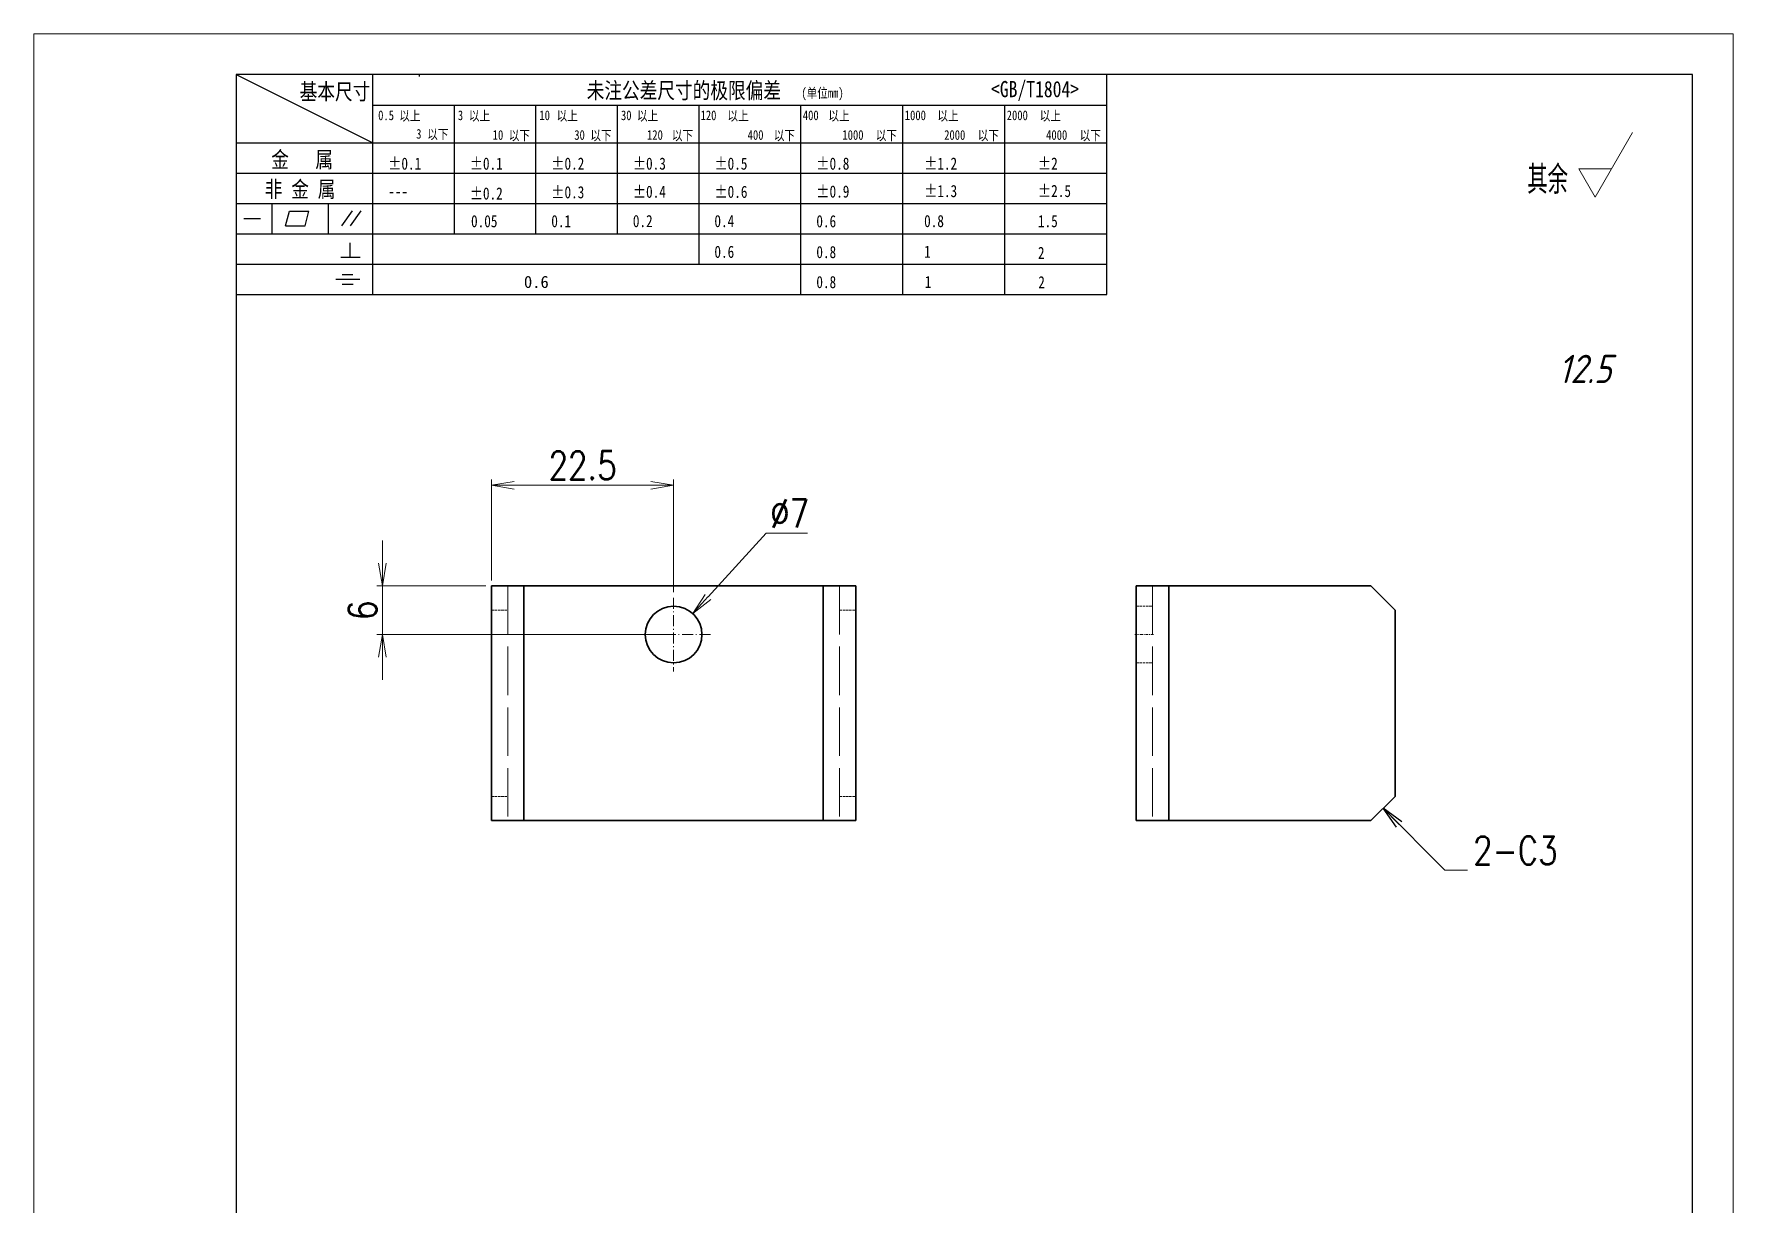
# Model space of a CAD drawing. Header units: millimetres. Extents: x -50143 to 104182, y -50696 to 54072.
# Drawn here: x -41035.3 to -40825.3, y 44784.9 to 44929.5 of the extents above; entities that cross this region are included whole.
import ezdxf
from ezdxf.enums import TextEntityAlignment as Align

# ---------------------------------------------------------------- set-up
doc = ezdxf.new("R2010")
doc.units = ezdxf.units.MM
doc.header["$LTSCALE"] = 0.5
for name, pattern in [('AM_ISO02W050x2', [3.75, 3, -0.75]), ('AM_ISO08W050x2', [9, 6, -0.75, 1.5, -0.75]), ('DASHDOT', [18.5, 12, -3, 0.5, -3]), ('DASHED', [15, 12, -3]), ('DOT2', [0.125, 0, -0.125])]:
    doc.linetypes.add(name, pattern=pattern)
for name, color, linetype, lineweight in [('DIM', 3, 'Continuous', 13), ('中心线', 2, 'AM_ISO08W050x2', 18), ('图框', 7, 'Continuous', 18), ('标注线', 3, 'Continuous', 18), ('粗实线', 7, 'Continuous', 35), ('虚线', 1, 'AM_ISO02W050x2', 18)]:
    doc.layers.add(name, color=color, linetype=linetype, lineweight=lineweight)
doc.layers.add('图\\M+19E79\\M+195B6\\M+18E9A', color=7, linetype='Continuous')
doc.layers.add('打印-禁用', color=7, linetype='Continuous', lineweight=15, plot=False)
doc.styles.add('DIM', font='romans.shx', dxfattribs={"width": 0.8, "bigfont": 'bigfont.shx'})
doc.styles.add('国标', font='simfang.ttf', dxfattribs={"width": 0.8})
doc.styles.add('机械长仿宋', font='gbenor.shx', dxfattribs={"height": 1, "bigfont": 'gbcbig.shx'})
doc.dimstyles.new('DEH 1-1', dxfattribs={"dimtxt": 3.5, "dimasz": 2.5, "dimexe": 1, "dimexo": 0.625, "dimgap": 1.2, "dimtad": 1, "dimtoh": 1, "dimdsep": 46, "dimtxsty": 'DIM', "dimblk": 'OPEN', "dimcen": 0, "dimclrd": 8, "dimclre": 8, "dimclrt": 2, "dimazin": 2, "dimtfac": 0.5, "dimtmove": 0, "dimatfit": 3, "dimldrblk": 'OPEN', "dimfxl": 0, "dimtolj": 2, "dimlwd": 18, "dimlwe": 18, "dimarcsym": 0})
doc.dimstyles.new('DEH 1-1$0', dxfattribs={"dimtxt": 3.5, "dimasz": 2.5, "dimexe": 1, "dimexo": 0.625, "dimgap": 1.2, "dimtad": 1, "dimzin": 9, "dimdsep": 46, "dimtxsty": 'DIM', "dimblk": 'OPEN', "dimcen": 0, "dimclrd": 8, "dimclre": 8, "dimclrt": 2, "dimazin": 2, "dimtfac": 0.5, "dimtmove": 0, "dimatfit": 3, "dimldrblk": 'OPEN', "dimfxl": 0, "dimtolj": 2, "dimlwd": 18, "dimlwe": 18, "dimarcsym": 0})
doc.dimstyles.new('DEH 1-1$3', dxfattribs={"dimtxt": 3.5, "dimasz": 2.5, "dimexe": 1, "dimexo": 0.625, "dimgap": 1.2, "dimtad": 1, "dimtoh": 1, "dimdsep": 46, "dimtxsty": 'DIM', "dimblk": 'OPEN', "dimcen": 0, "dimclrd": 8, "dimclre": 8, "dimclrt": 2, "dimazin": 2, "dimtfac": 0.5, "dimtofl": 0, "dimtmove": 0, "dimatfit": 3, "dimldrblk": 'OPEN', "dimfxl": 0, "dimtolj": 2, "dimlwd": 18, "dimlwe": 18, "dimarcsym": 0})

# ---------------------------------------------------------------- blocks, each defined once
blk = doc.blocks.new('GZDEH零件A4图框V01版')
at = {"layer": '图\\M+19E79\\M+195B6\\M+18E9A', "linetype": 'Continuous'}
for p, q in [((25, 292), (25, 13.5)), ((205, 292), (25, 292)), ((205, 13.5), (205, 292))]:
    blk.add_line(p, q, dxfattribs=at)
at = {"layer": '图\\M+19E79\\M+195B6\\M+18E9A', "color": 9}
for p, q in [((25, 292), (41.88, 283.54)), ((41.88, 264.79), (41.88, 292)), ((47.66, 291.75), (47.66, 292)), ((132.6, 264.79), (132.6, 292)), ((41.88, 288.22), (132.6, 288.22)), ((51.96, 272.29), (51.96, 288.22)), ((62.04, 272.29), (62.04, 288.22)), ((72.12, 272.29), (72.12, 288.22)), ((82.2, 268.54), (82.2, 288.22)), ((94.8, 264.79), (94.8, 288.22)), ((107.4, 264.79), (107.4, 288.22)), ((120, 264.79), (120, 288.22)), ((25, 283.54), (132.6, 283.54)), ((25, 279.79), (132.6, 279.79)), ((25, 276.04), (132.6, 276.04)), ((29.43, 272.34), (29.43, 276.04)), ((36.42, 272.34), (36.42, 276.04)), ((38.03, 273.3), (39.36, 275.16)), ((39.11, 273.3), (40.45, 275.16)), ((25.94, 274.19), (28, 274.19)), ((31.1, 273.3), (31.58, 275.09)), ((31.1, 273.3), (33.51, 273.3)), ((31.58, 275.09), (33.99, 275.09)), ((33.51, 273.3), (33.99, 275.09)), ((25, 272.29), (132.6, 272.29)), ((39.09, 269.41), (39.09, 271.18)), ((37.93, 269.41), (40.32, 269.41)), ((25, 268.54), (132.6, 268.54)), ((38.08, 267.29), (39.43, 267.29)), ((25, 264.79), (132.6, 264.79)), ((37.3, 266.69), (40.28, 266.69)), ((38.08, 266.09), (39.44, 266.09))]:
    blk.add_line(p, q, dxfattribs=at)
at = {"layer": '打印-禁用', "linetype": 'Continuous'}
for p, q in [((0, 297), (0, 0)), ((210, 297), (0, 297)), ((210, 297), (210, 0))]:
    blk.add_line(p, q, dxfattribs=at)
at = {"layer": '图\\M+19E79\\M+195B6\\M+18E9A', "color": 9, "style": '国标', "width": 0.8}
for s, height, p in [('基本尺寸', 2, (32.84, 288.88)), ('未注公差尺寸的极限偏差', 2, (68.32, 289.02)), ('<GB/T1804>', 2, (118.29, 289.19)), ('30', 1.2, (72.55, 286.35)), ('金   属', 2, (29.33, 280.48)), ('±0.1', 1.5, (43.78, 280.23)), ('±0.1', 1.5, (53.86, 280.23)), ('±0.2', 1.5, (63.94, 280.23)), ('±0.3', 1.5, (74.02, 280.23)), ('±0.5', 1.5, (84.1, 280.23)), ('±0.8', 1.5, (96.7, 280.23)), ('±1.2', 1.5, (110.02, 280.23)), ('±2', 1.5, (124.09, 280.23)), ('非 金 属', 2, (28.53, 276.82)), ('---', 1.5, (43.78, 276.81)), ('±0.2', 1.5, (53.86, 276.54)), ('±0.3', 1.5, (63.94, 276.69)), ('±0.4', 1.5, (74.02, 276.75)), ('±0.6', 1.5, (84.1, 276.75)), ('±0.9', 1.5, (96.7, 276.78)), ('±1.3', 1.5, (110.02, 276.84)), ('±2.5', 1.5, (124.09, 276.85)), ('0.1', 1.5, (63.94, 273.12)), ('0.2', 1.5, (74.02, 273.13)), ('0.4', 1.5, (84.1, 273.13)), ('0.6', 1.5, (96.7, 273.11)), ('0.8', 1.5, (110.02, 273.13)), ('1.5', 1.5, (124.09, 273.12)), ('0.6', 1.5, (84.1, 269.33)), ('0.8', 1.5, (96.7, 269.3)), ('1', 1.5, (110.02, 269.34)), ('2', 1.5, (124.09, 269.2)), ('0.8', 1.5, (96.7, 265.59)), ('1', 1.5, (110.1, 265.6)), ('2', 1.5, (124.13, 265.57))]:
    blk.add_text(s, height=height, dxfattribs=at).set_placement(p)
at = {"layer": '图\\M+19E79\\M+195B6\\M+18E9A', "color": 9, "lineweight": 15, "style": '国标', "width": 0.8}
for s, p in [('0.5', (42.54, 286.35)), ('以上', (45.15, 286.3)), ('3', (52.39, 286.35)), ('以上', (53.76, 286.3)), ('10', (62.47, 286.35)), ('以上', (64.6, 286.3)), ('以上', (74.53, 286.3)), ('120', (82.39, 286.35)), ('以上', (85.72, 286.3)), ('400', (95.03, 286.35)), ('以上', (98.19, 286.3)), ('1000', (107.63, 286.35)), ('以上', (111.67, 286.3)), ('2000', (120.23, 286.35)), ('以上', (124.31, 286.3)), ('3', (47.24, 284.06)), ('以下', (48.61, 284.01)), ('10', (56.7, 283.92)), ('以下', (58.69, 283.87)), ('30', (66.78, 283.92)), ('以下', (68.77, 283.87)), ('120', (75.77, 283.92)), ('以下', (78.85, 283.87)), ('400', (88.21, 283.92)), ('以下', (91.45, 283.87)), ('1000', (99.92, 283.92)), ('以下', (104.05, 283.87)), ('2000', (112.5, 283.92)), ('以下', (116.65, 283.87)), ('4000', (125.1, 283.92)), ('以下', (129.25, 283.87))]:
    blk.add_text(s, height=1.2, dxfattribs=at).set_placement(p)
at = {"layer": '图\\M+19E79\\M+195B6\\M+18E9A', "color": 9, "lineweight": 13, "style": '国标'}
blk.add_text('0.6', height=1.5, dxfattribs=at).set_placement((60.56, 265.61))
at = {"layer": '图\\M+19E79\\M+195B6\\M+18E9A', "color": 9, "lineweight": 15, "insert": (94.85, 290.31), "char_height": 1.2, "width": 8.7957, "attachment_point": 1, "style": '国标'}
blk.add_mtext('(单位mm)', dxfattribs=at)
at = {"layer": '图\\M+19E79\\M+195B6\\M+18E9A', "color": 9, "insert": (54.02, 273.09), "char_height": 1.5, "width": 5.1982, "attachment_point": 7, "style": '国标'}
blk.add_mtext('0.05', dxfattribs=at)
blk = doc.blocks.new('DEH A4')
at = {"layer": '图框'}
blk.add_blockref('GZDEH零件A4图框V01版', (0, 0), dxfattribs=at)
blk = doc.blocks.new('FINISHER_TR')
at = {"layer": '标注线'}
for p, q in [((0, 0), (4.62, 8)), ((-2.02, 3.5), (0, 0)), ((2.02, 3.5), (-2.02, 3.5))]:
    blk.add_line(p, q, dxfattribs=at)
at = {"layer": '标注线', "color": 2, "style": '机械长仿宋', "oblique": 15}
blk.add_attdef('0.0', text='', height=3.5, dxfattribs=at).set_placement((2.03, -24.04), align=Align.BOTTOM_RIGHT)
blk = doc.blocks.new('其余12.5')
at = {"layer": '标注线'}
blk.add_blockref('FINISHER_TR', (0, 0), dxfattribs=at).add_auto_attribs({'0.0': '12.5'})
at = {"layer": '标注线', "color": 7, "linetype": 'DOT2', "style": '机械长仿宋'}
blk.add_text('其余', height=3.5, dxfattribs=at).set_placement((-8.38, 0.4))
blk = doc.blocks.new('_Open')
at = {"color": 0, "linetype": 'ByBlock', "lineweight": -2}
for p, q in [((-1, 0.167), (0, 0)), ((-1, -0.167), (0, 0)), ((0, 0), (-1, 0))]:
    blk.add_line(p, q, dxfattribs=at)
blk = doc.blocks.new('*D204')
at = {"layer": 'Defpoints', "color": 0, "transparency": 16777216}
for p in [(-40992.27, 44861.26), (-40978.78, 44861.26), (-40956.28, 44855.26)]:
    blk.add_point(p, dxfattribs=at)
at = {"layer": 'DIM', "color": 8, "lineweight": 18, "transparency": 16777216}
for p, q in [((-40992.27, 44864.06), (-40992.27, 44866.86)), ((-40979.48, 44861.26), (-40992.97, 44861.26)), ((-40992.27, 44855.26), (-40992.27, 44861.26)), ((-40956.98, 44855.26), (-40992.97, 44855.26)), ((-40992.27, 44852.46), (-40992.27, 44849.66))]:
    blk.add_line(p, q, dxfattribs=at)
at = {"layer": 'DIM', "color": 8, "lineweight": 18, "transparency": 16777216, "xscale": 2.8, "yscale": 2.8, "zscale": 2.8}
for p, rotation in [((-40992.27, 44861.26), 270), ((-40992.27, 44855.26), 90)]:
    blk.add_blockref('_Open', p, dxfattribs=dict(at, rotation=rotation))
at = {"layer": 'DIM', "color": 2, "transparency": 16777216, "insert": (-40994.72, 44858.26), "char_height": 3.5, "attachment_point": 5, "rotation": 90, "style": 'DIM'}
blk.add_mtext('\\A2;6', dxfattribs=at)
blk = doc.blocks.new('*D205')
at = {"layer": 'Defpoints', "color": 0, "transparency": 16777216}
for p in [(-40978.78, 44873.7), (-40978.78, 44861.26), (-40956.28, 44859.8)]:
    blk.add_point(p, dxfattribs=at)
at = {"layer": 'DIM', "color": 8, "lineweight": 18, "transparency": 16777216}
for p, q in [((-40978.78, 44861.95), (-40978.78, 44874.4)), ((-40959.08, 44873.7), (-40975.98, 44873.7)), ((-40956.28, 44860.5), (-40956.28, 44874.4))]:
    blk.add_line(p, q, dxfattribs=at)
at = {"layer": 'DIM', "color": 8, "lineweight": 18, "transparency": 16777216, "xscale": 2.8, "yscale": 2.8, "zscale": 2.8, "rotation": 180}
blk.add_blockref('_Open', (-40978.78, 44873.7), dxfattribs=at)
at = {"layer": 'DIM', "color": 8, "lineweight": 18, "transparency": 16777216, "xscale": 2.8, "yscale": 2.8, "zscale": 2.8}
blk.add_blockref('_Open', (-40956.28, 44873.7), dxfattribs=at)
at = {"layer": 'DIM', "color": 2, "transparency": 16777216, "insert": (-40967.53, 44876.15), "char_height": 3.5, "attachment_point": 5, "style": 'DIM'}
blk.add_mtext('\\A2;22.5', dxfattribs=at)
blk = doc.blocks.new('*D206')
at = {"layer": 'Defpoints', "color": 0, "transparency": 16777216}
for p in [(-40953.92, 44857.84), (-40958.64, 44852.67)]:
    blk.add_point(p, dxfattribs=at)
at = {"layer": 'DIM', "color": 8, "lineweight": 18, "transparency": 16777216}
for p, q in [((-40944.84, 44867.77), (-40952.03, 44859.91)), ((-40939.74, 44867.77), (-40944.84, 44867.77))]:
    blk.add_line(p, q, dxfattribs=at)
at = {"layer": 'DIM', "color": 8, "lineweight": 18, "transparency": 16777216, "xscale": 2.8, "yscale": 2.8, "zscale": 2.8, "rotation": 227.5816964426747}
blk.add_blockref('_Open', (-40953.92, 44857.84), dxfattribs=at)
at = {"layer": 'DIM', "color": 2, "transparency": 16777216, "insert": (-40941.94, 44870.22), "char_height": 3.5, "attachment_point": 5, "style": 'DIM'}
blk.add_mtext('\\A2;∅7', dxfattribs=at)

msp = doc.modelspace()

# ---------------------------------------------------------------- linework, layer by layer
at = {"layer": '中心线', "linetype": 'DASHDOT', "ltscale": 0.227496}
msp.add_line((-40956.277, 44859.805), (-40956.277, 44850.705), dxfattribs=at)
at = {"layer": '中心线', "linetype": 'DASHDOT', "ltscale": 0.2275}
msp.add_line((-40951.727, 44855.255), (-40960.827, 44855.255), dxfattribs=at)
at = {"layer": '中心线', "linetype": 'DASHDOT', "ltscale": 0.060001}
msp.add_line((-40899.29, 44855.255), (-40896.89, 44855.255), dxfattribs=at)
at = {"layer": '粗实线', "ltscale": 0.1}
for p, q in [((-40978.777, 44861.255), (-40974.777, 44861.255)), ((-40937.777, 44861.255), (-40933.777, 44861.255)), ((-40899.09, 44861.255), (-40895.09, 44861.255)), ((-40978.777, 44832.255), (-40974.777, 44832.255)), ((-40937.777, 44832.255), (-40933.777, 44832.255)), ((-40899.09, 44832.255), (-40895.09, 44832.255))]:
    msp.add_line(p, q, dxfattribs=at)
at = {"layer": '粗实线'}
for p, q in [((-40978.777, 44861.255), (-40978.777, 44832.255)), ((-40937.777, 44861.255), (-40974.777, 44861.255)), ((-40974.777, 44861.255), (-40974.777, 44832.255)), ((-40937.777, 44861.255), (-40937.777, 44832.255)), ((-40933.777, 44861.255), (-40933.777, 44832.255)), ((-40899.09, 44861.255), (-40899.09, 44832.255)), ((-40895.09, 44861.255), (-40895.09, 44832.255)), ((-40870.09, 44861.255), (-40895.09, 44861.255)), ((-40867.09, 44858.255), (-40867.09, 44835.255)), ((-40937.777, 44832.255), (-40974.777, 44832.255)), ((-40870.09, 44832.255), (-40895.09, 44832.255))]:
    msp.add_line(p, q, dxfattribs=at)
at = {"layer": '粗实线', "ltscale": 0.106066}
for p, q in [((-40867.09, 44858.255), (-40870.09, 44861.255)), ((-40867.09, 44835.255), (-40870.09, 44832.255))]:
    msp.add_line(p, q, dxfattribs=at)
at = {"layer": '粗实线'}
msp.add_circle((-40956.277, 44855.255), 3.5, dxfattribs=at)
at = {"layer": '虚线', "linetype": 'DASHED'}
for p, q in [((-40976.777, 44861.255), (-40976.777, 44832.255)), ((-40974.777, 44861.255), (-40974.777, 44832.255)), ((-40937.777, 44861.255), (-40937.777, 44832.255)), ((-40935.777, 44861.255), (-40935.777, 44832.255)), ((-40897.09, 44861.255), (-40897.09, 44832.255)), ((-40895.09, 44861.255), (-40895.09, 44832.255)), ((-40895.09, 44861.255), (-40895.09, 44832.255)), ((-40895.09, 44861.255), (-40895.09, 44832.255))]:
    msp.add_line(p, q, dxfattribs=at)
at = {"layer": '虚线', "linetype": 'DASHED', "ltscale": 0.05}
for p, q in [((-40978.777, 44858.255), (-40976.777, 44858.255)), ((-40935.777, 44858.255), (-40933.777, 44858.255)), ((-40899.09, 44858.755), (-40897.09, 44858.755)), ((-40899.09, 44851.755), (-40897.09, 44851.755)), ((-40978.777, 44835.255), (-40976.777, 44835.255)), ((-40935.777, 44835.255), (-40933.777, 44835.255))]:
    msp.add_line(p, q, dxfattribs=at)

# ---------------------------------------------------------------- block references
at = {"layer": '图框'}
msp.add_blockref('DEH A4', (-41035.339, 44632.478), dxfattribs=at)
at = {"layer": '标注线'}
msp.add_blockref('其余12.5', (-40842.396, 44909.32), dxfattribs=at)

# ---------------------------------------------------------------- texts
at = {"layer": 'DIM', "color": 2, "insert": (-40857.464, 44826.812), "char_height": 3.5, "attachment_point": 7, "style": 'DIM'}
msp.add_mtext('\\A2;{\\Fromans,bigfont|c134;2-}C3', dxfattribs=at)

# ---------------------------------------------------------------- dimensions: what is measured, and where the dimension line sits
at = {"layer": 'DIM'}
dim = msp.add_linear_dim(base=(-40978.777, 44873.697), p1=(-40956.277, 44859.805), p2=(-40978.777, 44861.255), dimstyle='DEH 1-1$0', override={"dimasz": 2.8, "dimexe": 0.69965, "dimexo": 0.69965, "dimgap": 0.69965}, dxfattribs=at)
dim.commit()
dim.dimension.update_dxf_attribs({"geometry": '*D205', "text_midpoint": (-40967.527, 44876.147)})
dim = msp.add_diameter_dim_2p(p1=(-40958.638, 44852.671), p2=(-40953.916, 44857.839), dimstyle='DEH 1-1$3', override={"dimasz": 2.8, "dimexe": 0.69965, "dimexo": 0.69965, "dimgap": 0.69965}, dxfattribs=at)
dim.commit()
dim.dimension.update_dxf_attribs({"geometry": '*D206', "text_midpoint": (-40941.943, 44867.769), "dimtype": 163})
dim = msp.add_linear_dim(base=(-40992.271, 44861.255), p1=(-40956.277, 44855.255), p2=(-40978.777, 44861.255), angle=90, dimstyle='DEH 1-1$0', override={"dimasz": 2.8, "dimexe": 0.69965, "dimexo": 0.69965, "dimgap": 0.69965}, dxfattribs=at)
dim.commit()
dim.dimension.update_dxf_attribs({"geometry": '*D204', "text_midpoint": (-40994.72, 44858.255)})

# ---------------------------------------------------------------- leaders
msp.add_leader([(-40868.564, 44833.781), (-40860.964, 44826.112), (-40858.164, 44826.112)], dimstyle='DEH 1-1', override={"dimasz": 2.8, "dimexe": 0.69965, "dimexo": 0.69965, "dimgap": 0.69965}, dxfattribs=at)

doc.saveas('drawing.dxf')
